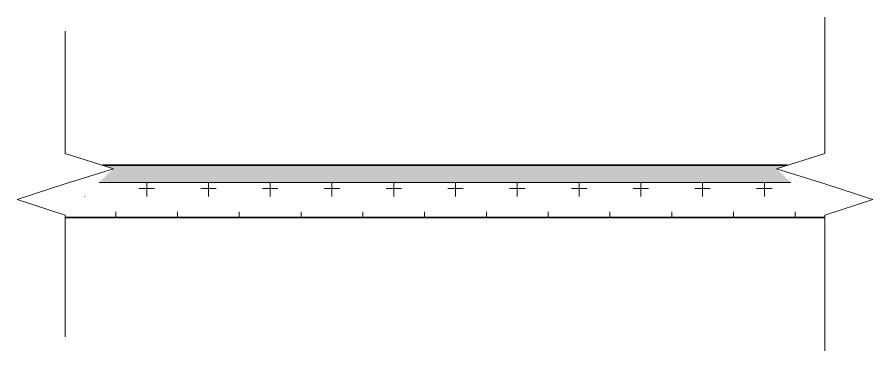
# Model space of a CAD drawing. Header units: millimetres. Extents: x -60946 to 138510, y -262288 to 24501.
# Drawn here: x 84813 to 86045, y -195458 to -194978 of the extents above; entities that cross this region are included whole.
import ezdxf

# ---------------------------------------------------------------- set-up
doc = ezdxf.new("R2010")
doc.units = ezdxf.units.MM
for name, color, linetype, lineweight in [('Аннотация', 7, 'Continuous', 20), ('Стены разрез', 7, 'Continuous', 35), ('Стены штриховка', 7, 'Continuous', 9), ('Узлы', 7, 'Continuous', 18)]:
    doc.layers.add(name, color=color, linetype=linetype, lineweight=lineweight)

# ---------------------------------------------------------------- blocks, each defined once
blk = doc.blocks.new('Family - ___-2739848-УО кладочный 4 эт')
at = {"layer": 'Стены разрез', "lineweight": 20, "true_color": 0xd50000}
blk.add_hatch(color=12, dxfattribs=at).paths.add_polyline_path([(172.3, 3412.8), (193, 3412.8), (172.3, 3432.8), (188.1, 3437.8), (-797.8, 3437.8), (-782.1, 3432.8), (-802.7, 3412.8), (-782.1, 3412.8)])
at = {"layer": 'Стены разрез', "lineweight": 9, "true_color": 0xd50000}
h = blk.add_hatch(dxfattribs=at)
h.set_pattern_fill('FP_9', color=12, style=0, pattern_type=2)
h.set_pattern_definition([(0, (0, 0), (44.45, 44.45), [22.225, -66.675]), (90, (11.113, -11.113), (-44.45, 44.45), [22.225, -66.675])])
h.paths.add_polyline_path([(-782.1, 3362.8), (241.6, 3362.8), (241.6, 3365.7), (193, 3412.8), (-802.7, 3412.8), (-851.4, 3365.7), (-851.4, 3362.8)])
at = {"layer": 'Стены разрез'}
for p, q in [((188.1, 3437.8), (-797.8, 3437.8)), ((-851.4, 3362.8), (241.6, 3362.8))]:
    blk.add_line(p, q, dxfattribs=at)
at = {"layer": 'Стены штриховка'}
blk.add_line((193, 3412.8), (-802.7, 3412.8), dxfattribs=at)
blk = doc.blocks.new('ADSK_Обрыв_Линия1 - По умолчанию-2621347-УО кладочный 4 эт')
at = {"layer": 'Узлы', "lineweight": 20}
for p, q in [((10406.3, 5554.6), (10406.3, 5478.6)), ((10406.3, 5389.6), (10406.3, 5314.6))]:
    blk.add_line(p, q, dxfattribs=at)
blk = doc.blocks.new('ADSK_Обрыв_Линия1 - По умолчанию-2621349-УО кладочный 4 эт')
at = {"layer": 'Узлы', "lineweight": 20}
for p, q in [((9313.3, 5534.6), (9313.3, 5478.6)), ((9313.3, 5389.6), (9313.3, 5334.6))]:
    blk.add_line(p, q, dxfattribs=at)

msp = doc.modelspace()

# ---------------------------------------------------------------- linework, layer by layer
at = {"layer": 'Аннотация'}
for p, q in [((85975.3905, -195097.6856), (85975.3905, -194977.6856)), ((84882.4105, -195117.6856), (84882.4105, -194997.6856)), ((84882.4105, -195173.6856), (84951.6925, -195195.6856)), ((84882.4105, -195173.6856), (84951.6925, -195195.6856)), ((85975.3905, -195173.6856), (85906.1084, -195195.6856)), ((85975.3905, -195173.6856), (85906.1084, -195195.6856)), ((84882.4105, -195217.6856), (84951.6925, -195195.6856)), ((85975.3905, -195217.6856), (85906.1084, -195195.6856)), ((84813.0904, -195240.2091), (84882.4105, -195217.6856)), ((84813.0904, -195240.2091), (84882.4105, -195217.6856)), ((86044.7106, -195240.2091), (85975.3905, -195217.6856)), ((86044.7106, -195240.2091), (85975.3905, -195217.6856)), ((84882.4105, -195262.7326), (84813.0904, -195240.2091)), ((84882.4105, -195262.7326), (84813.0904, -195240.2091)), ((85975.3905, -195262.7326), (86044.7106, -195240.2091)), ((85975.3905, -195262.7326), (86044.7106, -195240.2091)), ((84882.4105, -195317.6856), (84882.4105, -195437.6856)), ((85975.3905, -195337.6856), (85975.3905, -195457.6856))]:
    msp.add_line(p, q, dxfattribs=at)

# ---------------------------------------------------------------- block references
at = {"lineweight": 20}
msp.add_blockref('Family - ___-2739848-УО кладочный 4 эт', (85733.7626, -198628.4604), dxfattribs=at)
at = {"layer": 'Узлы', "lineweight": 20}
for name in ['ADSK_Обрыв_Линия1 - По умолчанию-2621347-УО кладочный 4 эт', 'ADSK_Обрыв_Линия1 - По умолчанию-2621349-УО кладочный 4 эт']:
    msp.add_blockref(name, (75569.1263, -200652.324), dxfattribs=at)

doc.saveas('drawing.dxf')
